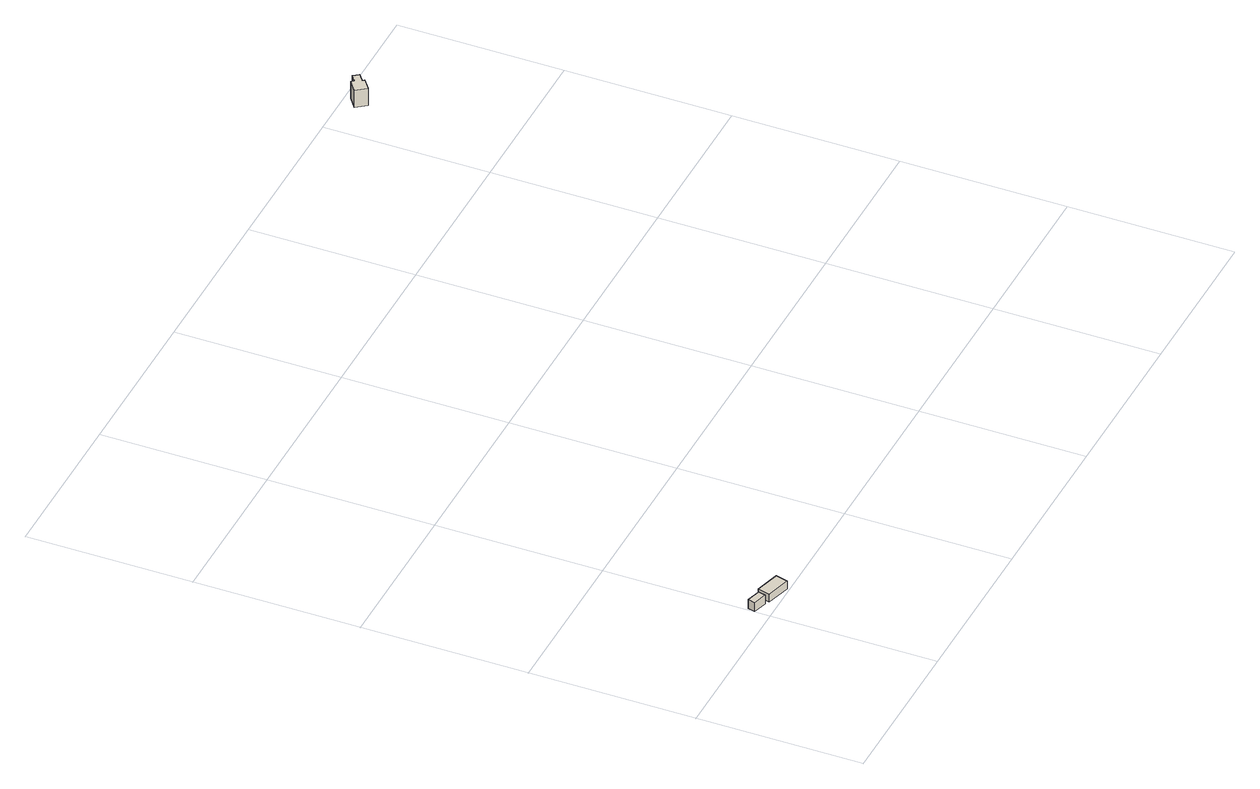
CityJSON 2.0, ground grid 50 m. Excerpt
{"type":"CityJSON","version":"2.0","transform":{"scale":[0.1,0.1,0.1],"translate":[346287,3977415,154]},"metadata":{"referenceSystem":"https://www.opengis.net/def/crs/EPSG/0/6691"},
"CityObjects":{
"building1":{"type":"Building","attributes":{"measuredHeight":3},"geometry":[{"type":"Solid","lod":"1","boundaries":[[[[0,1,2,3]],[[2,4,5,3]],[[1,6,4,2]],[[0,7,6,1]],[[3,5,7,0]],[[4,6,7,5]]]]}]},
"building2":{"type":"Building","attributes":{"measuredHeight":2.7},"geometry":[{"type":"Solid","lod":"1","boundaries":[[[[8,9,10,11]],[[10,12,13,11]],[[9,14,12,10]],[[8,15,14,9]],[[11,13,15,8]],[[12,14,15,13]]]]}]},
"building3":{"type":"Building","attributes":{"measuredHeight":5.8},"geometry":[{"type":"Solid","lod":"1","boundaries":[[[[16,17,18,19,20,21,22,23]],[[22,24,25,23]],[[21,26,24,22]],[[20,27,26,21]],[[19,28,27,20]],[[18,29,28,19]],[[17,30,29,18]],[[16,31,30,17]],[[23,25,31,16]],[[24,26,27,28,29,30,31,25]]]]}]}
},
"vertices":[
[52,57,9],[46,34,9],[3,46,9],[9,69,9],[3,46,39],[9,69,39],[46,34,39],[52,57,39],
[140,43,10],[130,6,10],[56,27,10],[66,64,10],[56,27,37],[66,64,37],[130,6,37],[140,43,37],
[1577,1950,72],[1584,1942,72],[1602,1956,72],[1615,1940,72],[1593,1923,72],[1598,1917,72],[1567,1893,72],[1543,1924,72],[1567,1893,130],[1543,1924,130],[1598,1917,130],[1593,1923,130],[1615,1940,130],[1602,1956,130],[1584,1942,130],[1577,1950,130]
]}
